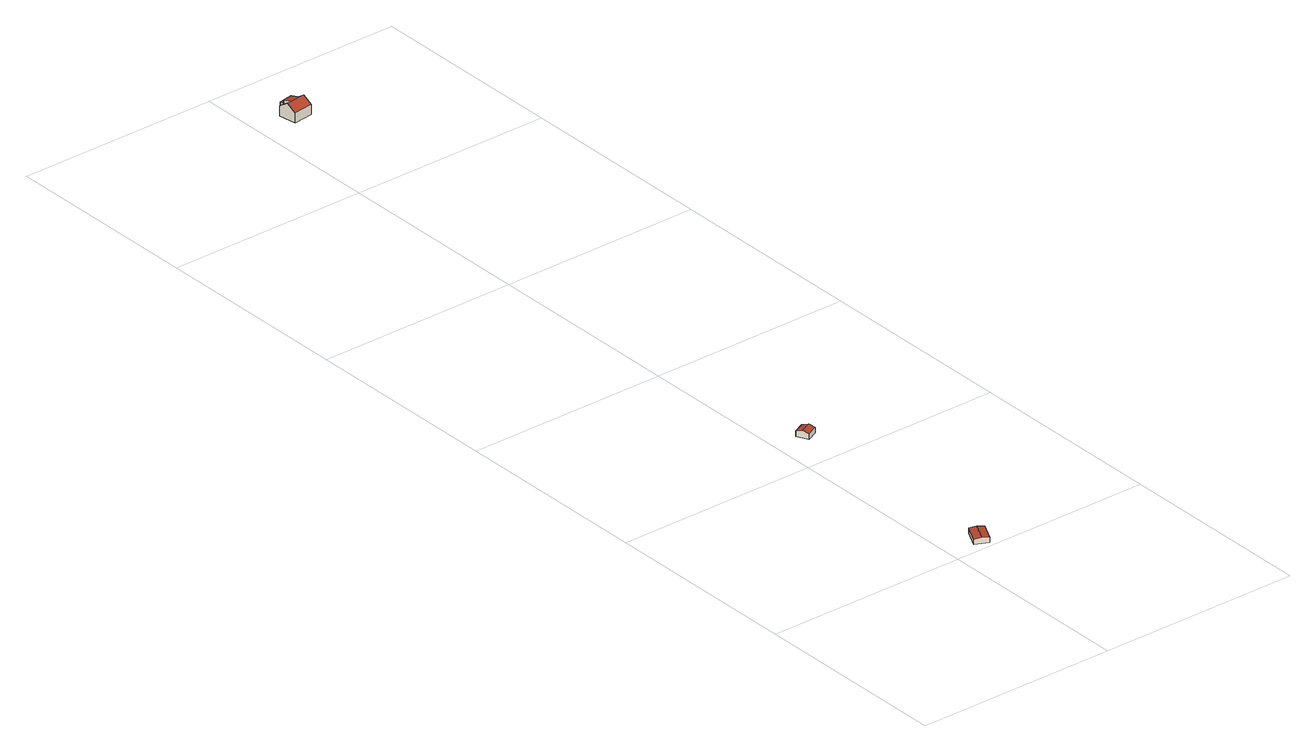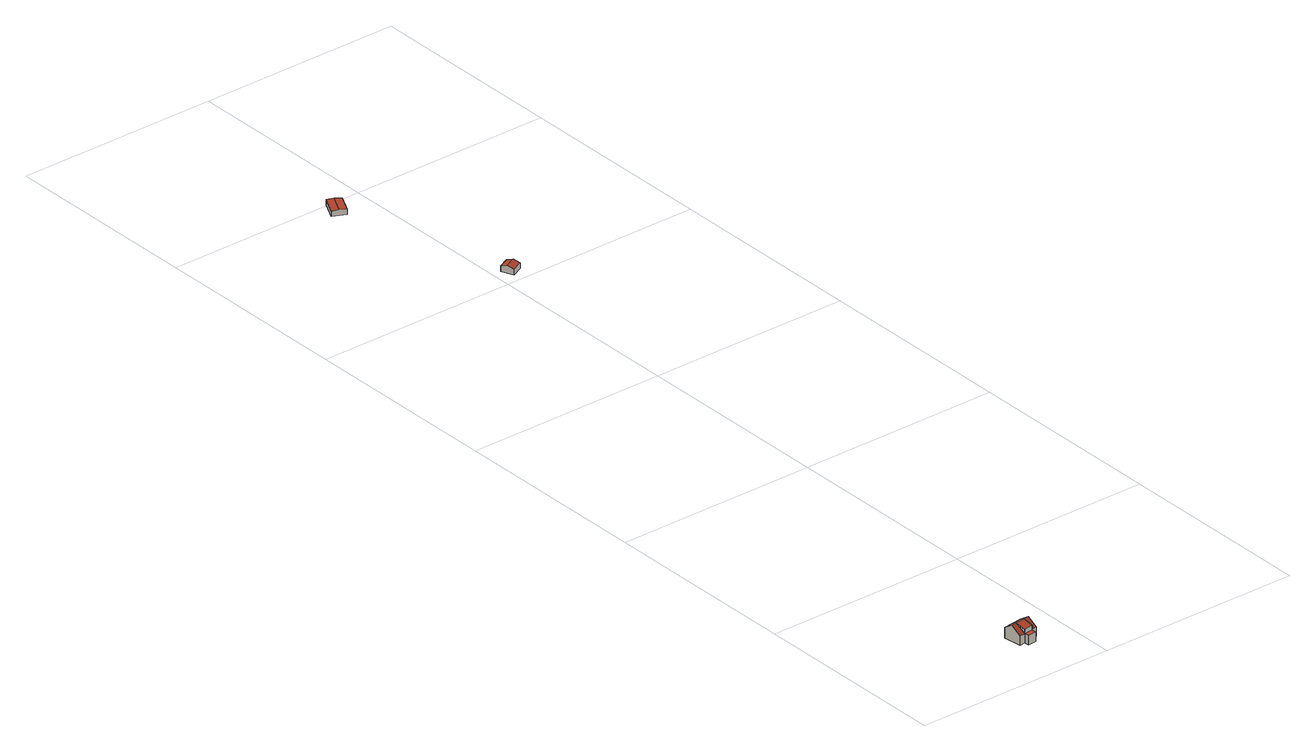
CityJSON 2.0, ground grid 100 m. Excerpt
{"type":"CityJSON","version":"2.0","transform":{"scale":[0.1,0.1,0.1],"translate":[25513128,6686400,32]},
"CityObjects":{
"building1":{"type":"Building","attributes":{"measuredHeight":2.74,"roofType":"1000","Katuosoite":"Puroniityntie 356","C_KAYTTARK":"941","Rakennuksen_tila":"voimassa","REPAIRED":"no","LowestRoof":36.57,"HighestRoof":36.57,"BREC_BuildingHeightNN":36.57,"BREC_RoofNames":"flat","Kayttotarkoitus":"Ei käyttömerkintää kartalla","CODE":"121","Kerroksia":0,"GroundLevel":33.83,"RATU":61619,"TILA_KOODI":2,"KG_KRAKENN":5084510,"Kerrosala":0,"Valmistunut":"2099-01-01","Integrate_LoD[1]":{"integrating_person":"vcdb_user","integration_date":"2016-10-28","matching_mode":1,"area_diff":0,"area_diff_filter":10,"overlap_DB_to_file":100,"overlap_file_to_DB":100,"overlap_filter":89}},"address":[{"CountryName":"Finland","LocalityName":"Helsinki"}],"geometry":[{"type":"Solid","lod":"2","boundaries":[[[[0,1,2,3]],[[4,5,1,0]],[[6,3,2,7]],[[8,5,4,9]],[[9,4,0,3,6]],[[7,2,1,5,8]],[[7,8,9,6]]]],"semantics":{"surfaces":[{"type":"RoofSurface","ZMax":2.98,"ZMinASL":36.31,"ZMin":2.48,"Area":34.9,"ZMaxASL":36.81,"RoofPitch":81.95,"RoofOrientation":297.42},{"type":"RoofSurface","ZMax":2.98,"ZMinASL":36.31,"ZMin":2.48,"Area":34.9,"ZMaxASL":36.81,"RoofPitch":81.95,"RoofOrientation":117.42},{"type":"WallSurface","ZMax":2.48,"Area":24.58,"ZMinASL":33.83,"ZMin":0,"ZMaxASL":36.31},{"type":"WallSurface","ZMax":2.98,"Area":19.06,"ZMinASL":33.83,"ZMin":0,"ZMaxASL":36.81},{"type":"GroundSurface","ZMinASL":33.83,"ZMin":0,"Area":69.11}],"values":[[0,1,2,2,3,3,4]]}}]},
"building2":{"type":"Building","attributes":{"measuredHeight":3.08,"roofType":"1000","Katuosoite":"Puroniityntie 356","C_KAYTTARK":"941","Rakennuksen_tila":"voimassa","REPAIRED":"no","LowestRoof":47.41,"HighestRoof":47.41,"BREC_BuildingHeightNN":47.41,"BREC_RoofNames":"flat","Kayttotarkoitus":"Ei käyttömerkintää kartalla","CODE":"121","Kerroksia":0,"GroundLevel":44.33,"RATU":61620,"TILA_KOODI":2,"KG_KRAKENN":5084511,"Kerrosala":0,"Valmistunut":"2099-01-01","Integrate_LoD[1]":{"integrating_person":"vcdb_user","integration_date":"2016-10-28","matching_mode":1,"area_diff":0,"area_diff_filter":10,"overlap_DB_to_file":100,"overlap_file_to_DB":100,"overlap_filter":89}},"address":[{"CountryName":"Finland","LocalityName":"Helsinki"}],"geometry":[{"type":"Solid","lod":"2","boundaries":[[[[10,11,12,13]],[[14,15,11,10]],[[16,13,12,17]],[[18,15,14,19]],[[19,14,10,13,16]],[[17,12,11,15,18]],[[17,18,19,16]]]],"semantics":{"surfaces":[{"type":"RoofSurface","ZMax":3.68,"ZMinASL":46.88,"ZMin":2.55,"Area":21.38,"ZMaxASL":48.01,"RoofPitch":71.08,"RoofOrientation":334.73},{"type":"RoofSurface","ZMax":3.68,"ZMinASL":46.98,"ZMin":2.65,"Area":19.45,"ZMaxASL":48.01,"RoofPitch":71.08,"RoofOrientation":154.73},{"type":"WallSurface","ZMax":2.55,"Area":15.59,"ZMinASL":44.33,"ZMin":0,"ZMaxASL":46.88},{"type":"WallSurface","ZMax":2.65,"Area":16.22,"ZMinASL":44.33,"ZMin":0,"ZMaxASL":46.98},{"type":"WallSurface","ZMax":3.68,"Area":19.8,"ZMinASL":44.33,"ZMin":0,"ZMaxASL":48.01},{"type":"GroundSurface","ZMinASL":44.33,"ZMin":0,"Area":38.63}],"values":[[0,1,2,3,4,4,5]]}}]},
"building3":{"type":"Building","attributes":{"measuredHeight":7.06,"roofType":"1000","Katuosoite":"Puroniityntie 400","C_KAYTTARK":"012","Rakennuksen_tila":"voimassa","REPAIRED":"no","LowestRoof":39.63,"HighestRoof":39.63,"BREC_BuildingHeightNN":39.63,"BREC_RoofNames":"flat","Kayttotarkoitus":"Ei käyttömerkintää kartalla","VTJ_PRT":"1007184807","CODE":"121","Kerroksia":1,"GroundLevel":32.57,"RATU":53202,"TILA_KOODI":2,"KG_KRAKENN":2500202,"Kerrosala":85,"Valmistunut":"1955-01-01","Rakennusaine":"Puu","Integrate_LoD[1]":{"integrating_person":"vcdb_user","integration_date":"2016-10-28","matching_mode":1,"area_diff":0,"area_diff_filter":10,"overlap_DB_to_file":100,"overlap_file_to_DB":100,"overlap_filter":89}},"address":[{"CountryName":"Finland","LocalityName":"Helsinki"}],"geometry":[{"type":"Solid","lod":"2","boundaries":[[[[20,21,22,23,24,25]],[[24,23,26,27,28,29,30,31]],[[32,33,34,35]],[[25,24,36,37]],[[23,22,38,39]],[[40,21,20,41]],[[42,35,34,43]],[[44,45,42,43,46,47,40,41]],[[39,26,23]],[[46,43,34,33,28,27]],[[24,31,36]],[[42,45,30,29,32,35]],[[40,47,38,22,21]],[[44,41,20,25,37]],[[47,46,27,26,39,38]],[[32,29,28,33]],[[45,44,37,36,31,30]]]],"semantics":{"surfaces":[{"type":"RoofSurface","ZMax":7.94,"ZMinASL":37.62,"ZMin":5.05,"Area":52.31,"ZMaxASL":40.51,"RoofPitch":56.57,"RoofOrientation":172.32},{"type":"RoofSurface","ZMax":7.94,"ZMinASL":39.29,"ZMin":6.72,"Area":24.39,"ZMaxASL":40.51,"RoofPitch":76.12,"RoofOrientation":352.3},{"type":"RoofSurface","ZMax":4.59,"ZMinASL":37.16,"ZMin":4.59,"Area":9.81,"ZMaxASL":37.16,"RoofPitch":90,"RoofOrientation":-1},{"type":"RoofSurface","ZMax":7.94,"ZMinASL":37.24,"ZMin":4.67,"Area":15.09,"ZMaxASL":40.51,"RoofPitch":56.09,"RoofOrientation":352.34},{"type":"WallSurface","ZMax":5.05,"Area":50.41,"ZMinASL":32.57,"ZMin":0,"ZMaxASL":37.62},{"type":"WallSurface","ZMax":4.59,"Area":19.8,"ZMinASL":32.57,"ZMin":0,"ZMaxASL":37.16},{"type":"GroundSurface","ZMinASL":32.57,"ZMin":0,"Area":102.24},{"type":"WallSurface","ZMax":6.73,"Area":10.67,"ZMinASL":32.57,"ZMin":0,"ZMaxASL":39.31},{"type":"WallSurface","ZMax":6.74,"Area":11.3,"ZMinASL":32.57,"ZMin":0,"ZMaxASL":39.31},{"type":"WallSurface","ZMax":7.94,"Area":58.86,"ZMinASL":32.57,"ZMin":0,"ZMaxASL":40.51},{"type":"WallSurface","ZMax":7.94,"Area":58.9,"ZMinASL":32.57,"ZMin":0,"ZMaxASL":40.51},{"type":"WallSurface","ZMax":6.74,"Area":14.21,"ZMinASL":32.57,"ZMin":0,"ZMaxASL":39.31}],"values":[[0,1,2,3,3,4,5,6,7,7,8,8,9,10,11,11,11]]}}]}
},
"vertices":[
[152,22,48],[197,110,48],[166,126,43],[121,38,43],[182,6,43],[228,94,43],[121,38,18],[166,126,18],[228,94,18],[182,6,18],
[15,1052,160],[71,1078,160],[57,1108,149],[1,1082,149],[28,1025,150],[84,1051,150],[1,1082,123],[57,1108,123],[84,1051,123],[28,1025,123],
[167,4626,56],[266,4639,56],[260,4683,85],[235,4679,85],[187,4673,85],[161,4670,85],[228,4728,73],[227,4727,73],[227,4728,73],[184,4722,73],[184,4721,73],[181,4721,73],[184,4722,52],[227,4728,52],[225,4750,52],[182,4745,52],[181,4721,53],[155,4717,53],[254,4731,53],[228,4728,52],[266,4639,6],[167,4626,6],[182,4745,6],[225,4750,6],[155,4717,6],[184,4721,6],[227,4727,6],[254,4731,6]
]}
